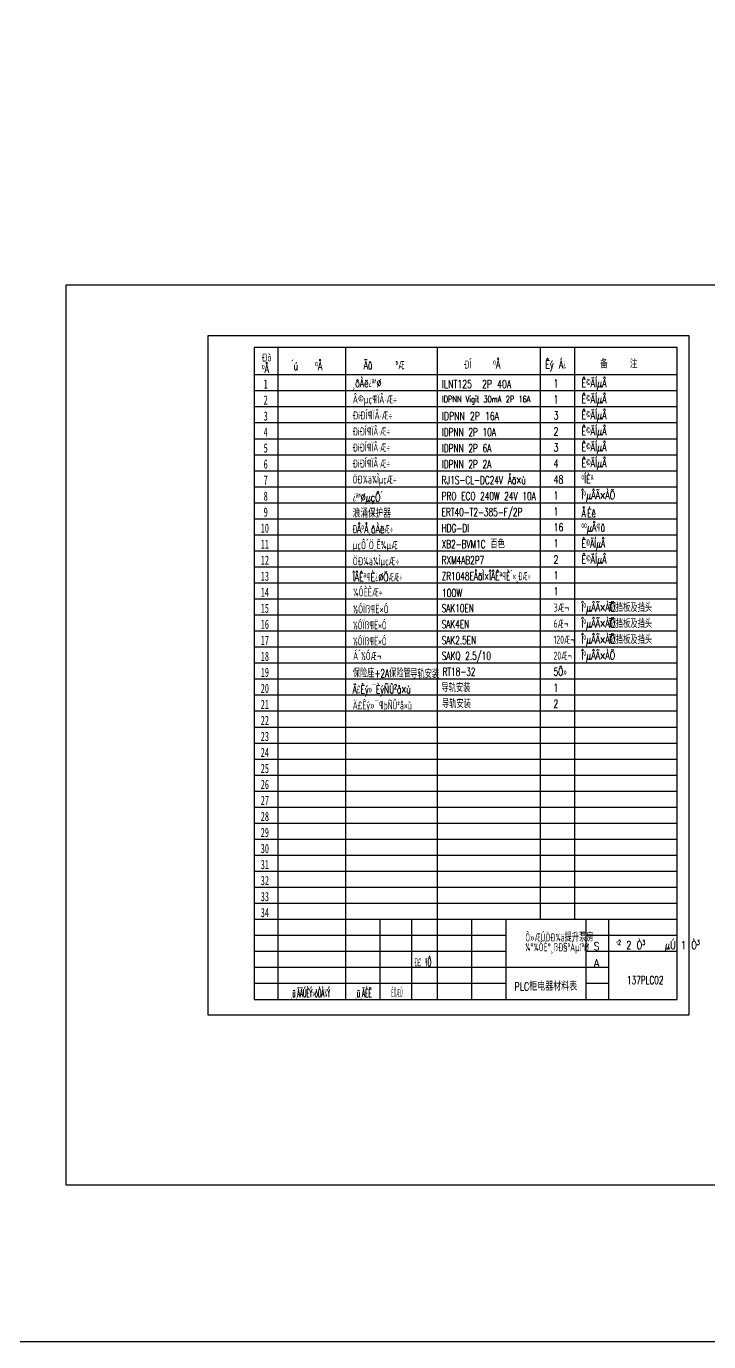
# Model space of a CAD drawing. Header units: millimetres. Extents: x 201 to 11482, y -7821 to 251.
# Drawn here: x 9420 to 10016, y -5888 to -4738 of the extents above; entities that cross this region are included whole.
import ezdxf
from ezdxf.enums import TextEntityAlignment as Align

# ---------------------------------------------------------------- set-up
doc = ezdxf.new("R2010")
doc.units = ezdxf.units.MM
doc.linetypes.add('CENTER2', pattern=[1.125, 0.75, -0.125, 0.125, -0.125])
for name, color, linetype in [('01´ÖÊµÏß', 3, 'Continuous'), ('02', 7, 'Continuous'), ('02Ï¸ÊµÏß', 7, 'Continuous'), ('11', 7, 'Continuous')]:
    doc.layers.add(name, color=color, linetype=linetype)
doc.layers.add('SECTION', color=3, linetype='CENTER2', lineweight=9)
doc.styles.add('HZ', font='txt', dxfattribs={"width": 0.67, "bigfont": 'hztxt'})

msp = doc.modelspace()

# ---------------------------------------------------------------- linework, layer by layer
at = {"color": 7, "linetype": 'Continuous'}
for p, q in [((9989.028, -5018.858), (9619.028, -5018.858)), ((9989.028, -5042.858), (9619.028, -5042.858)), ((9909.028, -5518.858), (9909.028, -5588.858)), ((9929.028, -5518.858), (9929.028, -5589.257)), ((9989.028, -5532.858), (9909.028, -5532.858)), ((9989.028, -5546.858), (9909.028, -5546.858)), ((9929.028, -5560.858), (9909.028, -5560.858)), ((9929.028, -5574.858), (9909.028, -5574.858))]:
    msp.add_line(p, q, dxfattribs=at)
msp.add_lwpolyline([(741.178, -4154.422), (11482.36, -4154.422), (11482.36, -5887.788), (741.178, -5887.788)], close=True)
at = {"layer": '01´ÖÊµÏß'}
for p, q in [((9619.028, -5018.858), (9619.028, -5588.858)), ((9639.694, -5018.858), (9639.694, -5588.858)), ((9699.028, -5018.858), (9699.028, -5448.858)), ((9779.028, -5018.858), (9779.028, -5518.858)), ((9869.028, -5018.858), (9869.028, -5518.858)), ((9899.028, -5018.858), (9899.028, -5518.858)), ((9989.028, -5588.858), (9989.028, -5018.858)), ((9699.028, -5448.858), (9699.028, -5588.858)), ((9729.028, -5518.858), (9729.028, -5588.858)), ((9756.768, -5518.858), (9756.768, -5588.858)), ((9779.028, -5518.858), (9779.028, -5588.858)), ((9809.028, -5518.858), (9809.028, -5588.858)), ((9839.028, -5518.858), (9839.028, -5588.858)), ((9619.028, -5588.858), (9989.028, -5588.858))]:
    msp.add_line(p, q, dxfattribs=at)
at = {"layer": '02', "color": 7, "linetype": 'Continuous'}
for p, q in [((9579.028, -5602.277), (9579.028, -5008.277)), ((9579.028, -5008.277), (9999.028, -5008.277)), ((9999.028, -5008.277), (9999.028, -5602.277)), ((9999.028, -5602.277), (9579.028, -5602.277))]:
    msp.add_line(p, q, dxfattribs=at)
at = {"layer": '02', "color": 2, "lineweight": -2}
msp.add_lwpolyline([(9454.713, -4964.017), (11062.758, -4964.017), (11062.758, -5751.009), (9454.713, -5751.009)], close=True, dxfattribs=at)
at = {"layer": '02Ï¸ÊµÏß'}
for p, q in [((9989.028, -5056.858), (9619.028, -5056.858)), ((9989.028, -5070.858), (9619.028, -5070.858)), ((9989.028, -5098.858), (9619.028, -5098.858)), ((9989.028, -5112.858), (9619.028, -5112.858)), ((9989.028, -5126.858), (9619.028, -5126.858)), ((9989.028, -5140.858), (9619.028, -5140.858)), ((9989.028, -5168.858), (9619.028, -5168.858)), ((9989.028, -5182.858), (9619.028, -5182.858)), ((9989.028, -5196.858), (9619.028, -5196.858)), ((9989.028, -5210.858), (9619.028, -5210.858)), ((9989.028, -5238.858), (9619.028, -5238.858)), ((9989.028, -5252.858), (9619.028, -5252.858)), ((9989.028, -5266.858), (9619.028, -5266.858)), ((9989.028, -5280.858), (9619.028, -5280.858)), ((9989.028, -5294.858), (9619.028, -5294.858)), ((9989.028, -5308.858), (9619.028, -5308.858)), ((9989.028, -5322.858), (9619.028, -5322.858)), ((9989.028, -5336.858), (9619.028, -5336.858)), ((9989.028, -5350.858), (9619.028, -5350.858)), ((9989.028, -5364.858), (9619.028, -5364.858)), ((9989.028, -5378.858), (9619.028, -5378.858)), ((9989.028, -5392.858), (9619.028, -5392.858)), ((9989.028, -5420.858), (9619.028, -5420.858)), ((9989.028, -5434.858), (9619.028, -5434.858)), ((9989.028, -5448.858), (9619.028, -5448.858)), ((9989.028, -5462.858), (9619.028, -5462.858)), ((9989.028, -5476.858), (9619.028, -5476.858)), ((9989.028, -5490.858), (9619.028, -5490.858)), ((9989.028, -5504.858), (9619.028, -5504.858)), ((9989.028, -5518.858), (9619.028, -5518.858)), ((9839.028, -5532.858), (9619.028, -5532.858)), ((9839.028, -5546.858), (9619.028, -5546.858)), ((9909.028, -5560.858), (9619.028, -5560.858)), ((9839.028, -5574.858), (9619.028, -5574.858))]:
    msp.add_line(p, q, dxfattribs=at)
at = {"layer": '11', "color": 7, "linetype": 'Continuous'}
for p, q in [((9989.028, -5084.858), (9619.028, -5084.858)), ((9989.028, -5154.858), (9619.028, -5154.858)), ((9989.028, -5224.858), (9619.028, -5224.858)), ((9989.028, -5406.858), (9619.028, -5406.858))]:
    msp.add_line(p, q, dxfattribs=at)

# ---------------------------------------------------------------- texts
at = {"color": 7, "linetype": 'Continuous', "style": 'HZ'}
for s, height, width, p in [('Ðò', 7, 0.709578, (9625.857, -5031.133)), ('ºÅ', 7, 0.709578, (9625.857, -5041.133)), ('´ú   ºÅ', 7, 0.709578, (9651.733, -5038.589)), ('Ãû    ³Æ', 7, 0.709578, (9714.748, -5037.842)), ('ÐÍ    ºÅ', 7, 0.709578, (9802.468, -5037.286)), ('Êý Á¿', 7, 0.709578, (9873.58, -5037.255)), ('备    注', 7, 0.709578, (9921.636, -5037.008)), ('¸ôÀë¿ª¹Ø', 7, 0.7096, (9705.273, -5053.536)), ('1', 7, 0.7096, (9880.887, -5053.726)), ('Ê©ÄÍµÂ', 7, 0.7096, (9905.273, -5053.536)), ('ILNT125  2P 40A', 7, 0.7096, (9783.328, -5054.354)), ('Ê©ÄÍµÂ', 7, 0.7096, (9905.273, -5067.536)), ('Â©µç¶ÏÂ·Æ÷', 7, 0.7096, (9705.273, -5067.796)), ('IDPNN Vigit 30mA 2P 16A  ', 5.6, 0.7096, (9783.486, -5066.811)), ('1', 7, 0.7096, (9880.887, -5067.726)), ('Ð¡ÐÍ¶ÏÂ·Æ÷', 7, 0.7096, (9705.273, -5081.796)), ('IDPNN 2P 16A ', 7, 0.7096, (9783.328, -5082.354)), ('3', 7, 0.7096, (9880.887, -5081.726)), ('Ê©ÄÍµÂ', 7, 0.7096, (9905.273, -5081.536)), ('Ð¡ÐÍ¶ÏÂ·Æ÷', 7, 0.67, (9705.273, -5095.796)), ('IDPNN 2P 10A ', 7, 0.67, (9783.328, -5096.354)), ('2', 7, 0.7096, (9880.887, -5095.726)), ('Ê©ÄÍµÂ', 7, 0.7096, (9905.273, -5095.536)), ('Ð¡ÐÍ¶ÏÂ·Æ÷', 7, 0.67, (9705.273, -5109.796)), ('IDPNN 2P 6A ', 7, 0.67, (9783.328, -5110.354)), ('3', 7, 0.7096, (9880.887, -5109.726)), ('Ê©ÄÍµÂ', 7, 0.7096, (9905.273, -5109.536)), ('Ð¡ÐÍ¶ÏÂ·Æ÷', 7, 0.67, (9705.273, -5123.796)), ('Ê©ÄÍµÂ', 7, 0.7096, (9905.273, -5123.536)), ('IDPNN 2P 2A ', 7, 0.67, (9783.328, -5124.354)), ('4', 7, 0.7096, (9880.887, -5123.726)), ('ÖÐ¼ä¼ÌµçÆ÷', 7, 0.67, (9705.273, -5137.796)), ('RJ1S-CL-DC24V Åä×ù', 7, 0.67, (9783.043, -5138.258)), ('48', 7, 0.7096, (9880.887, -5137.726)), ('ºÍÈª', 7, 0.7096, (9905.273, -5137.536)), ('¿ª¹ØµçÔ´', 7, 0.7096, (9705.273, -5153.446)), ('PRO ECO 240W 24V 10A', 7, 0.67, (9783.043, -5152.258)), ('1', 7, 0.7096, (9880.887, -5151.726)), ('ÎºµÂÃ×ÀÕ ', 7, 0.7096, (9905.273, -5151.536)), ('浪涌保护器', 7, 0.7096, (9705.273, -5167.446)), ('ERT40-T2-385-F/2P', 7, 0.67, (9783.043, -5166.258)), ('1', 7, 0.7096, (9880.887, -5165.726)), ('Å·Éê', 7, 0.67, (9905.384, -5167.247)), ('ÐÅºÅ¸ôÀëÆ÷', 7, 0.7096, (9705.273, -5181.16)), ('HDG-DI', 7, 0.67, (9783.043, -5180.258)), ('16', 7, 0.7096, (9880.887, -5179.451)), ('ººµÂ¶û', 7, 0.7096, (9905.273, -5179.727)), ('Ê©ÄÍµÂ', 7, 0.67, (9905.273, -5193.727)), ('µçÔ´Ö¸Ê¾µÆ', 7, 0.7096, (9705.273, -5195.16)), ('XB2-BVM1C 百色', 7, 0.67, (9783.043, -5194.258)), ('1', 7, 0.7096, (9880.887, -5193.451)), ('ÖÐ¼ä¼ÌµçÆ÷', 7, 0.7096, (9705.273, -5209.16)), ('RXM4AB2P7', 7, 0.67, (9783.043, -5208.258)), ('2', 7, 0.7096, (9880.887, -5207.726)), ('Ê©ÄÍµÂ', 7, 0.7096, (9905.273, -5207.536)), ('ÎÂÊª¶È¿ØÖÆÆ÷', 7, 0.7096, (9705.273, -5223.16)), ('ZR1048EÅäÌ×ÎÂÊª¶È´«¸ÐÆ÷', 7, 0.67, (9783.043, -5222.258)), ('1', 7, 0.7096, (9880.887, -5221.451)), ('¼ÓÈÈÆ÷', 7, 0.7096, (9705.446, -5236.352)), ('100W', 7, 0.7096, (9783.158, -5236.917)), ('1', 7, 0.7096, (9880.887, -5235.451)), ('½ÓÏß¶Ë×Ó', 7, 0.7096, (9705.273, -5251.16)), ('ÎºµÂÃ×ÀÕ ', 7, 0.7096, (9905.273, -5249.517)), ('SAK10EN', 7, 0.67, (9783.043, -5250.258)), ('3Æ¬', 7, 0.7096, (9880.887, -5249.726)), ('½ÓÏß¶Ë×Ó', 7, 0.67, (9705.273, -5265.16)), ('SAK4EN', 7, 0.67, (9783.043, -5264.258)), ('6Æ¬', 7, 0.67, (9880.887, -5263.726)), ('ÎºµÂÃ×ÀÕ ', 7, 0.7096, (9905.273, -5263.536)), ('½ÓÏß¶Ë×Ó', 7, 0.67, (9705.273, -5279.16)), ('SAK2.5EN', 7, 0.67, (9783.043, -5278.258)), ('120Æ¬', 7, 0.67, (9880.887, -5277.726)), ('ÎºµÂÃ×ÀÕ ', 7, 0.7096, (9905.273, -5277.536)), ('20Æ¬', 7, 0.67, (9880.887, -5291.726)), ('ÎºµÂÃ×ÀÕ ', 7, 0.7096, (9905.273, -5291.536)), ('保险座+2A保险管', 7, 0.67, (9705.273, -5307.16)), ('5Ö»', 7, 0.67, (9880.887, -5305.726)), ('Ä£Êý»¯ÈýÑÛ²å×ù', 7, 0.67, (9705.273, -5321.16)), ('1', 7, 0.67, (9880.887, -5319.726)), ('Ä£Êý»¯¶þÑÛ²å×ù', 7, 0.67, (9705.273, -5335.16)), ('2', 7, 0.67, (9880.887, -5333.726)), ('¹² 2 Ò³   µÚ 1 Ò³', 7, 0.7378, (9935.368, -5544.682)), ('PLC柜电器材料表', 7, 0.737759, (9846.585, -5580.851))]:
    msp.add_text(s, height=height, dxfattribs=dict(at, width=width)).set_placement(p)
for s, width, p, p2 in [('S', 1.05, (9916.065, -5545.687), (9920.965, -5545.687)), ('Ð£ ¶Ô', 0.857556, (9759.196, -5559.69), (9773.896, -5559.69)), ('A', 1.05, (9916.065, -5560.419), (9920.965, -5560.419)), ('¸ü¸ÄÄÚÈÝ»òÒÀ¾Ý', 0.709578, (9651.253, -5586.736), (9685.553, -5586.736)), ('¸ü¸ÄÈË', 0.707427, (9707.261, -5586.736), (9721.961, -5586.736)), ('ÈÕÆÚ', 0.734711, (9739.065, -5586.584), (9748.865, -5586.584))]:
    msp.add_text(s, height=7, dxfattribs=dict(at, width=width)).set_placement(p, p2, align=Align.FIT)
at = {"color": 7, "linetype": 'Continuous', "char_height": 7, "attachment_point": 1, "style": 'HZ'}
for s, insert in [('配挡板及挡头', (9928.977, -5242.914)), ('配挡板及挡头', (9928.977, -5256.914)), ('配挡板及挡头', (9928.977, -5270.914)), ('Á´½ÓÆ¬', (9705.657, -5284.98)), ('SAKQ 2.5/10', (9783.175, -5284.859)), ('RT18-32', (9783.864, -5298.764)), ('导轨安装', (9755.54, -5300.874)), ('导轨安装', (9782.875, -5312.98)), ('导轨安装', (9783.282, -5326.98))]:
    msp.add_mtext(s, dxfattribs=dict(at, insert=insert))
at = {"layer": '11', "color": 7, "linetype": 'Continuous', "width": 0.6}
for s, p in [('1', (9627.437, -5054.755)), ('2', (9627.437, -5068.755)), ('3', (9627.437, -5082.755)), ('4', (9627.437, -5096.755)), ('5', (9627.437, -5110.755)), ('6', (9627.437, -5124.755)), ('7', (9627.437, -5138.755)), ('8', (9627.437, -5152.755)), ('9', (9627.437, -5166.755)), ('10', (9624.909, -5180.755)), ('11', (9624.909, -5194.755)), ('12', (9624.909, -5208.755)), ('13', (9624.909, -5222.755)), ('14', (9624.909, -5236.755)), ('15', (9624.909, -5250.755)), ('16', (9624.909, -5264.755)), ('17', (9624.909, -5278.755)), ('18', (9624.909, -5292.755)), ('19', (9624.909, -5306.755)), ('20', (9624.909, -5320.755)), ('21', (9624.909, -5334.755)), ('22', (9624.909, -5348.755)), ('23', (9624.909, -5362.755)), ('24', (9624.909, -5376.755)), ('25', (9624.909, -5390.755)), ('26', (9624.909, -5404.755)), ('27', (9624.909, -5418.755)), ('28', (9624.909, -5432.755)), ('29', (9624.909, -5446.755)), ('30', (9624.909, -5460.755)), ('31', (9624.909, -5474.755)), ('32', (9624.909, -5488.755)), ('33', (9624.909, -5502.755)), ('34', (9624.909, -5516.755))]:
    msp.add_text(s, height=8, dxfattribs=at).set_placement(p)
at = {"layer": 'SECTION', "color": 3, "style": 'HZ', "width": 0.67}
for s, height, p in [('Ò»ÆÚÖÐ¼ä提升泵房', 6.98805, (9856.145, -5538.007)), ('¼°¼ÓÉ°¸ßÐ§³Áµí³Ø', 6.98805, (9855.981, -5546.549)), ('137PLC02', 6.9881, (9945.057, -5575.226))]:
    msp.add_text(s, height=height, dxfattribs=at).set_placement(p)

doc.saveas('drawing.dxf')
